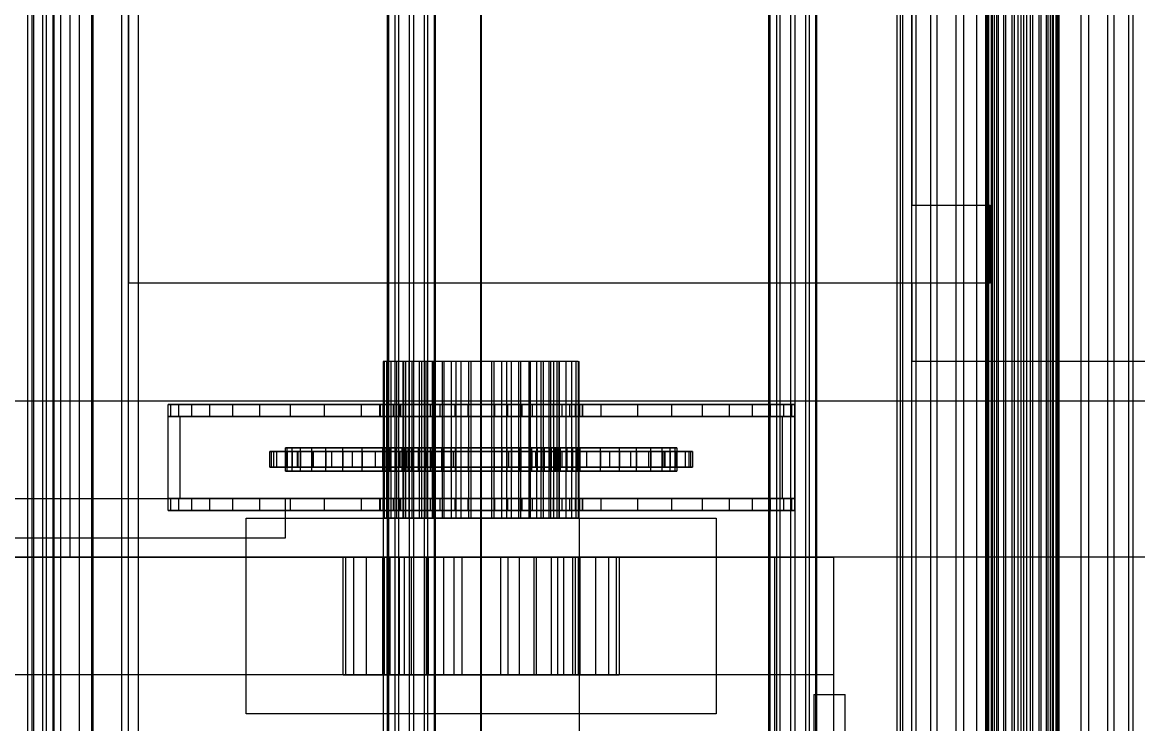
# Model space of a CAD drawing. Header units: millimetres. Extents: x -1970 to 59977, y -50268 to 6837.
# Drawn here: x 27511 to 27795.9, y -17742.5 to -17563.3 of the extents above; entities that cross this region are included whole.
import ezdxf

# ---------------------------------------------------------------- set-up
doc = ezdxf.new("R2010")
doc.units = ezdxf.units.MM
for name, color, linetype, lineweight in [('COTAS_P', 1, 'Continuous', 0), ('superior_C03', 7, 'Continuous', 0), ('superior_C05', 7, 'Continuous', 0), ('superior_C05-C03', 7, 'Continuous', 0)]:
    doc.layers.add(name, color=color, linetype=linetype, lineweight=lineweight)
doc.dimstyles.new('R19_100', dxfattribs={"dimtxt": 250, "dimasz": 150, "dimexe": 150, "dimexo": 80, "dimgap": 100, "dimtad": 1, "dimtih": 1, "dimtoh": 1, "dimdsep": 46, "dimcen": 0.09, "dimadec": 0, "dimazin": 0, "dimtfac": 1, "dimtdec": 4, "dimtofl": 0, "dimtmove": 0, "dimatfit": 3, "dimfxl": 1, "dimtolj": 1, "dimtzin": 0, "dimarcsym": 0})

# ---------------------------------------------------------------- blocks, each defined once
blk = doc.blocks.new('*D25')
at = {"layer": 'COTAS_P', "color": 0, "lineweight": -2, "transparency": 16777216}
for p, q in [((25128.19, -17920), (25128.19, -16950)), ((27628.19, -17920), (27628.19, -16950)), ((25278.19, -17100), (27478.19, -17100))]:
    blk.add_line(p, q, dxfattribs=at)
at = {"layer": 'COTAS_P', "color": 0, "transparency": 16777216}
for points in [[(25278.19, -17075), (25278.19, -17125), (25128.19, -17100)], [(27478.19, -17075), (27478.19, -17125), (27628.19, -17100)]]:
    blk.add_solid(points, dxfattribs=at)
at = {"layer": 'Defpoints', "color": 0, "transparency": 16777216}
for p in [(27628.19, -17100), (25128.19, -18000), (27628.19, -18000)]:
    blk.add_point(p, dxfattribs=at)

msp = doc.modelspace()

# ---------------------------------------------------------------- linework, layer by layer
at = {"layer": 'superior_C03'}
for p, q in [((27520.791, -19500), (27520.791, -16500)), ((27528.651, -16500), (27528.651, -19500)), ((27754.729, -16500), (27754.729, -19500)), ((27757.424, -19500), (27757.424, -16500)), ((27757.46, -19268), (27757.46, -16732)), ((27757.685, -19268), (27757.685, -16732)), ((27757.849, -19268), (27757.849, -16732)), ((27758.507, -19268), (27758.507, -16732)), ((27758.824, -19268), (27758.824, -16732)), ((27759.87, -19268), (27759.87, -16732)), ((27760.319, -19268), (27760.319, -16732)), ((27761.682, -19268), (27761.682, -16732)), ((27762.232, -19268), (27762.232, -16732)), ((27763.82, -19268), (27763.82, -16732)), ((27764.433, -19268), (27764.433, -16732)), ((27766.137, -19268), (27766.137, -16732)), ((27766.772, -19268), (27766.772, -16732)), ((27768.476, -19268), (27768.476, -16732)), ((27769.089, -19268), (27769.089, -16732)), ((27770.677, -19268), (27770.677, -16732)), ((27771.227, -19268), (27771.227, -16732)), ((27772.59, -19268), (27772.59, -16732)), ((27773.039, -19268), (27773.039, -16732)), ((27774.085, -19268), (27774.085, -16732)), ((27774.403, -19268), (27774.403, -16732)), ((27775.06, -19268), (27775.06, -16732)), ((27775.225, -16732), (27775.225, -19268)), ((27775.449, -19268), (27775.449, -16732)), ((27512.325, -16750), (27512.325, -19250)), ((27513.436, -16750), (27513.436, -19250)), ((27513.828, -16750), (27513.828, -19250)), ((27516.149, -16750), (27516.149, -19250)), ((27517.048, -16750), (27517.048, -19250)), ((27518.725, -16750), (27518.725, -19250)), ((27519.068, -19250), (27519.068, -16750)), ((27525.451, -16750), (27525.451, -19250)), ((27528.979, -16750), (27528.979, -19250)), ((27536.285, -16750), (27536.285, -19250)), ((27538.112, -19250), (27538.112, -16750)), ((27540.604, -16750), (27540.604, -19250)), ((27604.138, -16750), (27604.138, -19250)), ((27604.482, -16750), (27604.482, -19250)), ((27606.158, -16750), (27606.158, -19250)), ((27607.058, -16750), (27607.058, -19250)), ((27609.77, -16750), (27609.77, -19250)), ((27610.882, -16750), (27610.882, -19250)), ((27613.595, -16750), (27613.595, -19250)), ((27614.494, -16750), (27614.494, -19250)), ((27616.171, -16750), (27616.171, -19250)), ((27616.514, -19250), (27616.514, -16750)), ((27701.584, -16750), (27701.584, -19250)), ((27701.928, -16750), (27701.928, -19250)), ((27703.604, -16750), (27703.604, -19250)), ((27704.504, -16750), (27704.504, -19250)), ((27707.216, -16750), (27707.216, -19250)), ((27708.328, -16750), (27708.328, -19250)), ((27711.04, -16750), (27711.04, -19250)), ((27711.94, -16750), (27711.94, -19250)), ((27713.616, -16750), (27713.616, -19250)), ((27713.96, -19250), (27713.96, -16750)), ((27734.475, -19250), (27734.475, -16750)), ((27735.272, -19250), (27735.272, -16750)), ((27735.857, -19250), (27735.857, -16750)), ((27738.195, -19250), (27738.195, -16750)), ((27739.324, -19250), (27739.324, -16750)), ((27743.043, -19250), (27743.043, -16750)), ((27744.64, -19250), (27744.64, -16750)), ((27749.487, -19250), (27749.487, -16750)), ((27751.442, -19250), (27751.442, -16750)), ((27757.087, -19250), (27757.087, -16750)), ((27759.268, -19250), (27759.268, -16750)), ((27765.326, -19250), (27765.326, -16750)), ((27767.584, -19250), (27767.584, -16750)), ((27773.641, -19250), (27773.641, -16750)), ((27775.822, -19250), (27775.822, -16750)), ((27781.467, -19250), (27781.467, -16750)), ((27783.423, -19250), (27783.423, -16750)), ((27788.27, -19250), (27788.27, -16750)), ((27789.866, -19250), (27789.866, -16750)), ((27793.586, -19250), (27793.586, -16750)), ((27794.715, -19250), (27794.715, -16750))]:
    msp.add_line(p, q, dxfattribs=at)
at = {"layer": 'superior_C05'}
for p, q in [((27523.187, -17700), (27523.187, -17430)), ((27538.187, -17630), (27538.187, -17470)), ((27738.187, -17610), (27738.187, -17490)), ((27738.187, -17559.18), (27738.187, -17577.23)), ((27738.187, -17577.23), (27738.187, -17594.363)), ((27738.187, -17594.363), (27738.187, -17610)), ((27738.187, -17610), (27758.187, -17610)), ((27758.187, -17610), (27758.187, -17613.193)), ((27758.187, -17630), (27758.187, -17610)), ((27758.187, -17613.193), (27758.187, -17616.282)), ((27758.187, -17616.282), (27758.187, -17619.263)), ((27758.187, -17619.263), (27758.187, -17622.129)), ((27758.187, -17622.129), (27758.187, -17624.877)), ((27758.187, -17624.877), (27758.187, -17627.502)), ((27758.187, -17627.502), (27758.187, -17630)), ((27758.187, -17630), (27538.187, -17630)), ((27758.187, -17630), (27738.187, -17630)), ((27738.187, -17630), (27738.187, -17635.17)), ((27738.187, -17635.17), (27738.187, -17639.621)), ((27738.187, -17639.621), (27738.187, -17643.315)), ((27738.187, -17643.315), (27738.187, -17646.221)), ((27738.187, -17646.221), (27738.187, -17648.315)), ((27603.4, -17650), (27603.187, -17650)), ((27603.187, -17650), (27603.187, -17690)), ((27604.038, -17650), (27603.4, -17650)), ((27603.4, -17650), (27603.4, -17690)), ((27605.09, -17650), (27604.038, -17650)), ((27604.038, -17650), (27604.038, -17690)), ((27606.536, -17650), (27605.09, -17650)), ((27605.09, -17650), (27605.09, -17690)), ((27608.353, -17650), (27606.536, -17650)), ((27606.536, -17650), (27606.536, -17690)), ((27608.358, -17650), (27608.187, -17650)), ((27608.187, -17650), (27608.187, -17690)), ((27610.509, -17650), (27608.353, -17650)), ((27608.353, -17650), (27608.353, -17690)), ((27608.868, -17650), (27608.358, -17650)), ((27608.358, -17650), (27608.358, -17690)), ((27609.709, -17650), (27608.868, -17650)), ((27608.868, -17650), (27608.868, -17690)), ((27610.866, -17650), (27609.709, -17650)), ((27609.709, -17650), (27609.709, -17690)), ((27612.968, -17650), (27610.509, -17650)), ((27610.509, -17650), (27610.509, -17690)), ((27612.32, -17650), (27610.866, -17650)), ((27610.866, -17650), (27610.866, -17690)), ((27614.044, -17650), (27612.32, -17650)), ((27612.32, -17650), (27612.32, -17690)), ((27615.687, -17650), (27612.968, -17650)), ((27612.968, -17650), (27612.968, -17690)), ((27616.011, -17650), (27614.044, -17650)), ((27614.044, -17650), (27614.044, -17690)), ((27618.619, -17650), (27615.687, -17650)), ((27615.687, -17650), (27615.687, -17690)), ((27618.187, -17650), (27616.011, -17650)), ((27616.011, -17650), (27616.011, -17690)), ((27620.533, -17650), (27618.187, -17650)), ((27618.187, -17650), (27618.187, -17690)), ((27621.716, -17650), (27618.619, -17650)), ((27618.619, -17650), (27618.619, -17690)), ((27623.01, -17650), (27620.533, -17650)), ((27620.533, -17650), (27620.533, -17690)), ((27624.923, -17650), (27621.716, -17650)), ((27621.716, -17650), (27621.716, -17690)), ((27625.576, -17650), (27623.01, -17650)), ((27623.01, -17650), (27623.01, -17690)), ((27628.187, -17650), (27624.923, -17650)), ((27624.923, -17650), (27624.923, -17690)), ((27628.187, -17650), (27625.576, -17650)), ((27625.576, -17650), (27625.576, -17690)), ((27631.45, -17650), (27628.187, -17650)), ((27628.187, -17650), (27628.187, -17690)), ((27630.797, -17650), (27628.187, -17650)), ((27633.363, -17650), (27630.797, -17650)), ((27630.797, -17650), (27630.797, -17690)), ((27634.657, -17650), (27631.45, -17650)), ((27631.45, -17650), (27631.45, -17690)), ((27635.84, -17650), (27633.363, -17650)), ((27633.363, -17650), (27633.363, -17690)), ((27637.754, -17650), (27634.657, -17650)), ((27634.657, -17650), (27634.657, -17690)), ((27638.187, -17650), (27635.84, -17650)), ((27635.84, -17650), (27635.84, -17690)), ((27640.687, -17650), (27637.754, -17650)), ((27637.754, -17650), (27637.754, -17690)), ((27640.362, -17650), (27638.187, -17650)), ((27638.187, -17650), (27638.187, -17690)), ((27642.329, -17650), (27640.362, -17650)), ((27640.362, -17650), (27640.362, -17690)), ((27643.406, -17650), (27640.687, -17650)), ((27640.687, -17650), (27640.687, -17690)), ((27644.054, -17650), (27642.329, -17650)), ((27642.329, -17650), (27642.329, -17690)), ((27645.864, -17650), (27643.406, -17650)), ((27643.406, -17650), (27643.406, -17690)), ((27645.507, -17650), (27644.054, -17650)), ((27644.054, -17650), (27644.054, -17690)), ((27646.664, -17650), (27645.507, -17650)), ((27645.507, -17650), (27645.507, -17690)), ((27648.02, -17650), (27645.864, -17650)), ((27645.864, -17650), (27645.864, -17690)), ((27647.505, -17650), (27646.664, -17650)), ((27646.664, -17650), (27646.664, -17690)), ((27648.015, -17650), (27647.505, -17650)), ((27647.505, -17650), (27647.505, -17690)), ((27648.015, -17650), (27648.187, -17650)), ((27649.837, -17650), (27648.02, -17650)), ((27648.02, -17650), (27648.02, -17690)), ((27648.187, -17690), (27648.187, -17650)), ((27651.284, -17650), (27649.837, -17650)), ((27649.837, -17650), (27649.837, -17690)), ((27652.335, -17650), (27651.284, -17650)), ((27651.284, -17650), (27651.284, -17690)), ((27652.973, -17650), (27652.335, -17650)), ((27652.335, -17650), (27652.335, -17690)), ((27652.973, -17650), (27653.187, -17650)), ((27652.973, -17650), (27652.973, -17690)), ((27653.187, -17690), (27653.187, -17650)), ((27738.187, -17648.315), (27738.187, -17649.578)), ((27738.187, -17649.578), (27738.187, -17650)), ((28018.187, -17650), (27738.187, -17650)), ((27108.187, -17660), (28033.187, -17660)), ((27548.871, -17661), (27548.187, -17661)), ((27548.187, -17661), (27602.187, -17661)), ((27548.187, -17664), (27548.187, -17661)), ((27548.187, -17661), (27708.187, -17661)), ((27550.913, -17661), (27548.871, -17661)), ((27548.871, -17661), (27602.409, -17661)), ((27548.871, -17664), (27548.871, -17661)), ((27554.276, -17661), (27550.913, -17661)), ((27550.913, -17661), (27603.073, -17661)), ((27550.913, -17664), (27550.913, -17661)), ((27558.905, -17661), (27554.276, -17661)), ((27554.276, -17661), (27604.166, -17661)), ((27554.276, -17664), (27554.276, -17661)), ((27564.718, -17661), (27558.905, -17661)), ((27558.905, -17661), (27605.67, -17661)), ((27558.905, -17664), (27558.905, -17661)), ((27571.618, -17661), (27564.718, -17661)), ((27564.718, -17661), (27607.559, -17661)), ((27564.718, -17664), (27564.718, -17661)), ((27579.486, -17661), (27571.618, -17661)), ((27571.618, -17661), (27609.802, -17661)), ((27571.618, -17664), (27571.618, -17661)), ((27588.187, -17661), (27579.486, -17661)), ((27579.486, -17661), (27612.359, -17661)), ((27579.486, -17664), (27579.486, -17661)), ((27597.572, -17661), (27588.187, -17661)), ((27588.187, -17661), (27615.187, -17661)), ((27588.187, -17664), (27588.187, -17661)), ((27607.481, -17661), (27597.572, -17661)), ((27597.572, -17661), (27618.237, -17661)), ((27597.572, -17664), (27597.572, -17661)), ((27602.187, -17661), (27602.409, -17661)), ((27602.187, -17661), (27602.187, -17664)), ((27602.409, -17661), (27603.073, -17661)), ((27602.409, -17661), (27602.409, -17664)), ((27603.073, -17661), (27604.166, -17661)), ((27603.073, -17661), (27603.073, -17664)), ((27604.166, -17661), (27605.67, -17661)), ((27604.166, -17661), (27604.166, -17664)), ((27605.67, -17661), (27607.559, -17661)), ((27605.67, -17661), (27605.67, -17664)), ((27617.744, -17661), (27607.481, -17661)), ((27607.481, -17661), (27621.457, -17661)), ((27607.481, -17664), (27607.481, -17661)), ((27607.559, -17661), (27609.802, -17661)), ((27607.559, -17661), (27607.559, -17664)), ((27609.802, -17661), (27612.359, -17661)), ((27609.802, -17661), (27609.802, -17664)), ((27612.359, -17661), (27615.187, -17661)), ((27612.359, -17661), (27612.359, -17664)), ((27615.187, -17661), (27618.237, -17661)), ((27615.187, -17661), (27615.187, -17664)), ((27628.187, -17661), (27617.744, -17661)), ((27617.744, -17661), (27624.793, -17661)), ((27617.744, -17664), (27617.744, -17661)), ((27618.237, -17661), (27621.457, -17661)), ((27618.237, -17661), (27618.237, -17664)), ((27621.457, -17661), (27624.793, -17661)), ((27621.457, -17661), (27621.457, -17664)), ((27624.793, -17661), (27628.187, -17661)), ((27624.793, -17661), (27624.793, -17664)), ((27638.629, -17661), (27628.187, -17661)), ((27628.187, -17661), (27631.58, -17661)), ((27628.187, -17661), (27628.187, -17664)), ((27638.629, -17661), (27631.58, -17661)), ((27631.58, -17661), (27634.916, -17661)), ((27631.58, -17661), (27631.58, -17664)), ((27648.892, -17661), (27634.916, -17661)), ((27634.916, -17661), (27638.136, -17661)), ((27634.916, -17661), (27634.916, -17664)), ((27658.801, -17661), (27638.136, -17661)), ((27638.136, -17661), (27641.187, -17661)), ((27638.136, -17661), (27638.136, -17664)), ((27648.892, -17661), (27638.629, -17661)), ((27638.629, -17664), (27638.629, -17661)), ((27668.187, -17661), (27641.187, -17661)), ((27641.187, -17661), (27644.014, -17661)), ((27641.187, -17661), (27641.187, -17664)), ((27676.887, -17661), (27644.014, -17661)), ((27644.014, -17661), (27646.571, -17661)), ((27644.014, -17661), (27644.014, -17664)), ((27684.755, -17661), (27646.571, -17661)), ((27646.571, -17661), (27648.814, -17661)), ((27646.571, -17661), (27646.571, -17664)), ((27691.655, -17661), (27648.814, -17661)), ((27648.814, -17661), (27650.703, -17661)), ((27648.814, -17661), (27648.814, -17664)), ((27658.801, -17661), (27648.892, -17661)), ((27648.892, -17664), (27648.892, -17661)), ((27697.469, -17661), (27650.703, -17661)), ((27650.703, -17661), (27652.207, -17661)), ((27650.703, -17661), (27650.703, -17664)), ((27702.097, -17661), (27652.207, -17661)), ((27652.207, -17661), (27653.301, -17661)), ((27652.207, -17661), (27652.207, -17664)), ((27705.461, -17661), (27653.301, -17661)), ((27653.301, -17661), (27653.964, -17661)), ((27653.301, -17661), (27653.301, -17664)), ((27707.502, -17661), (27653.964, -17661)), ((27653.964, -17661), (27654.187, -17661)), ((27653.964, -17661), (27653.964, -17664)), ((27654.187, -17661), (27708.187, -17661)), ((27654.187, -17664), (27654.187, -17661)), ((27668.187, -17661), (27658.801, -17661)), ((27658.801, -17664), (27658.801, -17661)), ((27676.887, -17661), (27668.187, -17661)), ((27668.187, -17664), (27668.187, -17661)), ((27684.755, -17661), (27676.887, -17661)), ((27676.887, -17664), (27676.887, -17661)), ((27691.655, -17661), (27684.755, -17661)), ((27684.755, -17664), (27684.755, -17661)), ((27697.469, -17661), (27691.655, -17661)), ((27691.655, -17664), (27691.655, -17661)), ((27702.097, -17661), (27697.469, -17661)), ((27697.469, -17664), (27697.469, -17661)), ((27705.461, -17661), (27702.097, -17661)), ((27702.097, -17664), (27702.097, -17661)), ((27707.502, -17661), (27705.461, -17661)), ((27705.461, -17664), (27705.461, -17661)), ((27708.187, -17661), (27707.502, -17661)), ((27707.502, -17664), (27707.502, -17661)), ((27708.187, -17661), (27708.187, -17664)), ((27602.187, -17664), (27548.187, -17664)), ((27548.187, -17664), (27548.871, -17664)), ((27708.187, -17664), (27548.187, -17664)), ((27548.187, -17685), (27548.187, -17664)), ((27548.187, -17664), (27551.187, -17664)), ((27602.409, -17664), (27548.871, -17664)), ((27548.871, -17664), (27550.913, -17664)), ((27603.073, -17664), (27550.913, -17664)), ((27550.913, -17664), (27554.276, -17664)), ((27551.187, -17664), (27551.187, -17685)), ((27604.166, -17664), (27554.276, -17664)), ((27554.276, -17664), (27558.905, -17664)), ((27605.67, -17664), (27558.905, -17664)), ((27558.905, -17664), (27564.718, -17664)), ((27607.559, -17664), (27564.718, -17664)), ((27564.718, -17664), (27571.618, -17664)), ((27609.802, -17664), (27571.618, -17664)), ((27571.618, -17664), (27579.486, -17664)), ((27612.359, -17664), (27579.486, -17664)), ((27579.486, -17664), (27588.187, -17664)), ((27615.187, -17664), (27588.187, -17664)), ((27588.187, -17664), (27597.572, -17664)), ((27618.237, -17664), (27597.572, -17664)), ((27597.572, -17664), (27607.481, -17664)), ((27602.409, -17664), (27602.187, -17664)), ((27603.073, -17664), (27602.409, -17664)), ((27604.166, -17664), (27603.073, -17664)), ((27605.67, -17664), (27604.166, -17664)), ((27607.559, -17664), (27605.67, -17664)), ((27621.457, -17664), (27607.481, -17664)), ((27607.481, -17664), (27617.744, -17664)), ((27609.802, -17664), (27607.559, -17664)), ((27612.359, -17664), (27609.802, -17664)), ((27615.187, -17664), (27612.359, -17664)), ((27618.237, -17664), (27615.187, -17664)), ((27624.793, -17664), (27617.744, -17664)), ((27617.744, -17664), (27628.187, -17664)), ((27621.457, -17664), (27618.237, -17664)), ((27624.793, -17664), (27621.457, -17664)), ((27628.187, -17664), (27624.793, -17664)), ((27631.58, -17664), (27628.187, -17664)), ((27628.187, -17664), (27638.629, -17664)), ((27634.916, -17664), (27631.58, -17664)), ((27631.58, -17664), (27638.629, -17664)), ((27638.136, -17664), (27634.916, -17664)), ((27634.916, -17664), (27648.892, -17664)), ((27641.187, -17664), (27638.136, -17664)), ((27638.136, -17664), (27658.801, -17664)), ((27638.629, -17664), (27648.892, -17664)), ((27644.014, -17664), (27641.187, -17664)), ((27641.187, -17664), (27668.187, -17664)), ((27646.571, -17664), (27644.014, -17664)), ((27644.014, -17664), (27676.887, -17664)), ((27648.814, -17664), (27646.571, -17664)), ((27646.571, -17664), (27684.755, -17664)), ((27650.703, -17664), (27648.814, -17664)), ((27648.814, -17664), (27691.655, -17664)), ((27648.892, -17664), (27658.801, -17664)), ((27652.207, -17664), (27650.703, -17664)), ((27650.703, -17664), (27697.469, -17664)), ((27653.301, -17664), (27652.207, -17664)), ((27652.207, -17664), (27702.097, -17664)), ((27653.964, -17664), (27653.301, -17664)), ((27653.301, -17664), (27705.461, -17664)), ((27654.187, -17664), (27653.964, -17664)), ((27653.964, -17664), (27707.502, -17664)), ((27708.187, -17664), (27654.187, -17664)), ((27658.801, -17664), (27668.187, -17664)), ((27668.187, -17664), (27676.887, -17664)), ((27676.887, -17664), (27684.755, -17664)), ((27684.755, -17664), (27691.655, -17664)), ((27691.655, -17664), (27697.469, -17664)), ((27697.469, -17664), (27702.097, -17664)), ((27702.097, -17664), (27705.461, -17664)), ((27705.187, -17685), (27705.187, -17664)), ((27705.187, -17664), (27708.187, -17664)), ((27705.461, -17664), (27707.502, -17664)), ((27707.502, -17664), (27708.187, -17664)), ((27708.187, -17664), (27708.187, -17685)), ((27574.649, -17673), (27574.187, -17673)), ((27574.187, -17673), (27578.187, -17673)), ((27574.187, -17677), (27574.187, -17673)), ((27576.027, -17673), (27574.649, -17673)), ((27574.649, -17673), (27578.614, -17673)), ((27574.649, -17677), (27574.649, -17673)), ((27575.187, -17677), (27575.187, -17673)), ((27575.187, -17673), (27581.187, -17673)), ((27578.297, -17673), (27576.027, -17673)), ((27576.027, -17673), (27579.89, -17673)), ((27576.027, -17677), (27576.027, -17673)), ((27578.614, -17672), (27578.187, -17672)), ((27578.187, -17672), (27602.937, -17672)), ((27578.187, -17678), (27578.187, -17672)), ((27578.187, -17672), (27607.937, -17672)), ((27578.187, -17673), (27578.614, -17673)), ((27578.187, -17673), (27578.187, -17677)), ((27581.421, -17673), (27578.297, -17673)), ((27578.297, -17673), (27581.993, -17673)), ((27578.297, -17677), (27578.297, -17673)), ((27579.89, -17672), (27578.614, -17672)), ((27578.614, -17672), (27603.153, -17672)), ((27578.614, -17678), (27578.614, -17672)), ((27578.614, -17672), (27608.11, -17672)), ((27578.614, -17673), (27579.89, -17673)), ((27578.614, -17673), (27578.614, -17677)), ((27581.993, -17672), (27579.89, -17672)), ((27579.89, -17672), (27603.797, -17672)), ((27579.89, -17678), (27579.89, -17672)), ((27579.89, -17672), (27608.627, -17672)), ((27579.89, -17673), (27581.993, -17673)), ((27579.89, -17673), (27579.89, -17677)), ((27581.187, -17673), (27581.187, -17677)), ((27585.345, -17673), (27581.421, -17673)), ((27581.421, -17673), (27584.885, -17673)), ((27581.421, -17677), (27581.421, -17673)), ((27584.885, -17672), (27581.993, -17672)), ((27581.993, -17672), (27604.859, -17672)), ((27581.993, -17678), (27581.993, -17672)), ((27581.993, -17672), (27609.478, -17672)), ((27581.993, -17673), (27584.885, -17673)), ((27581.993, -17673), (27581.993, -17677)), ((27588.519, -17672), (27584.885, -17672)), ((27584.885, -17672), (27606.319, -17672)), ((27584.885, -17678), (27584.885, -17672)), ((27584.885, -17672), (27610.65, -17672)), ((27584.885, -17673), (27588.519, -17673)), ((27584.885, -17673), (27584.885, -17677)), ((27590.003, -17673), (27585.345, -17673)), ((27585.345, -17673), (27588.519, -17673)), ((27585.345, -17677), (27585.345, -17673)), ((27592.831, -17672), (27588.519, -17672)), ((27588.519, -17672), (27608.154, -17672)), ((27588.519, -17678), (27588.519, -17672)), ((27588.519, -17672), (27612.121, -17672)), ((27588.519, -17673), (27592.831, -17673)), ((27588.519, -17673), (27588.519, -17677)), ((27595.313, -17673), (27590.003, -17673)), ((27590.003, -17673), (27592.831, -17673)), ((27590.003, -17677), (27590.003, -17673)), ((27597.749, -17672), (27592.831, -17672)), ((27592.831, -17672), (27610.332, -17672)), ((27592.831, -17678), (27592.831, -17672)), ((27592.831, -17672), (27613.868, -17672)), ((27592.831, -17673), (27597.749, -17673)), ((27592.831, -17673), (27592.831, -17677)), ((27601.187, -17673), (27595.313, -17673)), ((27595.313, -17673), (27597.749, -17673)), ((27595.313, -17677), (27595.313, -17673)), ((27603.187, -17672), (27597.749, -17672)), ((27597.749, -17672), (27612.815, -17672)), ((27597.749, -17678), (27597.749, -17672)), ((27597.749, -17672), (27615.859, -17672)), ((27597.749, -17673), (27603.187, -17673)), ((27597.749, -17673), (27597.749, -17677)), ((27607.522, -17673), (27601.187, -17673)), ((27601.187, -17673), (27603.187, -17673)), ((27601.187, -17677), (27601.187, -17673)), ((27602.937, -17672), (27603.153, -17672)), ((27602.937, -17672), (27602.937, -17678)), ((27603.153, -17672), (27603.797, -17672)), ((27603.153, -17672), (27603.153, -17678)), ((27609.052, -17672), (27603.187, -17672)), ((27603.187, -17672), (27615.562, -17672)), ((27603.187, -17678), (27603.187, -17672)), ((27603.187, -17672), (27618.062, -17672)), ((27603.187, -17673), (27609.052, -17673)), ((27603.187, -17673), (27603.187, -17677)), ((27603.797, -17672), (27604.859, -17672)), ((27603.797, -17672), (27603.797, -17678)), ((27604.859, -17672), (27606.319, -17672)), ((27604.859, -17672), (27604.859, -17678)), ((27606.319, -17672), (27608.154, -17672)), ((27606.319, -17672), (27606.319, -17678)), ((27614.21, -17673), (27607.522, -17673)), ((27607.522, -17673), (27609.052, -17673)), ((27607.522, -17677), (27607.522, -17673)), ((27607.937, -17672), (27608.11, -17672)), ((27607.937, -17672), (27607.937, -17678)), ((27608.11, -17672), (27608.627, -17672)), ((27608.11, -17672), (27608.11, -17678)), ((27608.154, -17672), (27610.332, -17672)), ((27608.154, -17672), (27608.154, -17678)), ((27608.627, -17672), (27609.478, -17672)), ((27608.627, -17672), (27608.627, -17678)), ((27615.246, -17672), (27609.052, -17672)), ((27609.052, -17672), (27618.524, -17672)), ((27609.052, -17678), (27609.052, -17672)), ((27609.052, -17672), (27620.437, -17672)), ((27609.052, -17673), (27615.246, -17673)), ((27609.052, -17673), (27609.052, -17677)), ((27609.478, -17672), (27610.65, -17672)), ((27609.478, -17672), (27609.478, -17678)), ((27610.332, -17672), (27612.815, -17672)), ((27610.332, -17672), (27610.332, -17678)), ((27610.65, -17672), (27612.121, -17672)), ((27610.65, -17672), (27610.65, -17678)), ((27612.121, -17672), (27613.868, -17672)), ((27612.121, -17672), (27612.121, -17678)), ((27612.815, -17672), (27615.562, -17672)), ((27612.815, -17672), (27612.815, -17678)), ((27613.868, -17672), (27615.859, -17672)), ((27613.868, -17672), (27613.868, -17678)), ((27621.138, -17673), (27614.21, -17673)), ((27614.21, -17673), (27615.246, -17673)), ((27614.21, -17677), (27614.21, -17673)), ((27621.66, -17672), (27615.246, -17672)), ((27615.246, -17672), (27621.651, -17672)), ((27615.246, -17678), (27615.246, -17672)), ((27615.246, -17672), (27622.945, -17672)), ((27615.246, -17673), (27621.66, -17673)), ((27615.246, -17673), (27615.246, -17677)), ((27615.562, -17672), (27618.524, -17672)), ((27615.562, -17672), (27615.562, -17678)), ((27615.859, -17672), (27618.062, -17672)), ((27615.859, -17672), (27615.859, -17678)), ((27618.062, -17672), (27620.437, -17672)), ((27618.062, -17672), (27618.062, -17678)), ((27618.524, -17672), (27621.651, -17672)), ((27618.524, -17672), (27618.524, -17678)), ((27620.437, -17672), (27622.945, -17672)), ((27620.437, -17672), (27620.437, -17678)), ((27628.187, -17673), (27621.138, -17673)), ((27621.138, -17673), (27621.66, -17673)), ((27621.138, -17677), (27621.138, -17673)), ((27621.651, -17672), (27624.891, -17672)), ((27621.651, -17672), (27621.651, -17678)), ((27628.187, -17672), (27621.66, -17672)), ((27621.66, -17672), (27624.891, -17672)), ((27621.66, -17678), (27621.66, -17672)), ((27621.66, -17672), (27625.543, -17672)), ((27621.66, -17673), (27628.187, -17673)), ((27621.66, -17673), (27621.66, -17677)), ((27622.945, -17672), (27625.543, -17672)), ((27622.945, -17672), (27622.945, -17678)), ((27624.891, -17672), (27628.187, -17672)), ((27624.891, -17672), (27624.891, -17678)), ((27625.543, -17672), (27628.187, -17672)), ((27625.543, -17672), (27625.543, -17678)), ((27634.713, -17672), (27628.187, -17672)), ((27628.187, -17672), (27631.482, -17672)), ((27628.187, -17672), (27628.187, -17678)), ((27628.187, -17672), (27630.83, -17672)), ((27635.235, -17673), (27628.187, -17673)), ((27628.187, -17673), (27634.713, -17673)), ((27628.187, -17673), (27628.187, -17677)), ((27634.713, -17672), (27630.83, -17672)), ((27630.83, -17672), (27633.428, -17672)), ((27630.83, -17672), (27630.83, -17678)), ((27634.713, -17672), (27631.482, -17672)), ((27631.482, -17672), (27634.722, -17672)), ((27631.482, -17672), (27631.482, -17678)), ((27641.128, -17672), (27633.428, -17672)), ((27633.428, -17672), (27635.936, -17672)), ((27633.428, -17672), (27633.428, -17678)), ((27641.128, -17672), (27634.713, -17672)), ((27634.713, -17678), (27634.713, -17672)), ((27635.235, -17673), (27634.713, -17673)), ((27634.713, -17673), (27641.128, -17673)), ((27634.713, -17673), (27634.713, -17677)), ((27641.128, -17672), (27634.722, -17672)), ((27634.722, -17672), (27637.849, -17672)), ((27634.722, -17672), (27634.722, -17678)), ((27642.163, -17673), (27635.235, -17673)), ((27635.235, -17677), (27635.235, -17673)), ((27647.321, -17672), (27635.936, -17672)), ((27635.936, -17672), (27638.312, -17672)), ((27635.936, -17672), (27635.936, -17678)), ((27647.321, -17672), (27637.849, -17672)), ((27637.849, -17672), (27640.812, -17672)), ((27637.849, -17672), (27637.849, -17678)), ((27653.187, -17672), (27638.312, -17672)), ((27638.312, -17672), (27640.514, -17672)), ((27638.312, -17672), (27638.312, -17678)), ((27658.625, -17672), (27640.514, -17672)), ((27640.514, -17672), (27642.505, -17672)), ((27640.514, -17672), (27640.514, -17678)), ((27653.187, -17672), (27640.812, -17672)), ((27640.812, -17672), (27643.558, -17672)), ((27640.812, -17672), (27640.812, -17678)), ((27647.321, -17672), (27641.128, -17672)), ((27641.128, -17678), (27641.128, -17672)), ((27642.163, -17673), (27641.128, -17673)), ((27641.128, -17673), (27647.321, -17673)), ((27641.128, -17673), (27641.128, -17677)), ((27648.851, -17673), (27642.163, -17673)), ((27642.163, -17677), (27642.163, -17673)), ((27663.542, -17672), (27642.505, -17672)), ((27642.505, -17672), (27644.252, -17672)), ((27642.505, -17672), (27642.505, -17678)), ((27658.625, -17672), (27643.558, -17672)), ((27643.558, -17672), (27646.041, -17672)), ((27643.558, -17672), (27643.558, -17678)), ((27667.854, -17672), (27644.252, -17672)), ((27644.252, -17672), (27645.724, -17672)), ((27644.252, -17672), (27644.252, -17678)), ((27671.488, -17672), (27645.724, -17672)), ((27645.724, -17672), (27646.895, -17672)), ((27645.724, -17672), (27645.724, -17678)), ((27663.542, -17672), (27646.041, -17672)), ((27646.041, -17672), (27648.219, -17672)), ((27646.041, -17672), (27646.041, -17678)), ((27674.381, -17672), (27646.895, -17672)), ((27646.895, -17672), (27647.747, -17672)), ((27646.895, -17672), (27646.895, -17678)), ((27653.187, -17672), (27647.321, -17672)), ((27647.321, -17678), (27647.321, -17672)), ((27648.851, -17673), (27647.321, -17673)), ((27647.321, -17673), (27653.187, -17673)), ((27647.321, -17673), (27647.321, -17677)), ((27676.483, -17672), (27647.747, -17672)), ((27647.747, -17672), (27648.263, -17672)), ((27647.747, -17672), (27647.747, -17678)), ((27667.854, -17672), (27648.219, -17672)), ((27648.219, -17672), (27650.054, -17672)), ((27648.219, -17672), (27648.219, -17678)), ((27677.759, -17672), (27648.263, -17672)), ((27648.263, -17672), (27648.437, -17672)), ((27648.263, -17672), (27648.263, -17678)), ((27648.437, -17672), (27678.187, -17672)), ((27648.437, -17678), (27648.437, -17672)), ((27655.187, -17673), (27648.851, -17673)), ((27648.851, -17677), (27648.851, -17673)), ((27671.488, -17672), (27650.054, -17672)), ((27650.054, -17672), (27651.515, -17672)), ((27650.054, -17672), (27650.054, -17678)), ((27674.381, -17672), (27651.515, -17672)), ((27651.515, -17672), (27652.576, -17672)), ((27651.515, -17672), (27651.515, -17678)), ((27676.483, -17672), (27652.576, -17672)), ((27652.576, -17672), (27653.221, -17672)), ((27652.576, -17672), (27652.576, -17678)), ((27658.625, -17672), (27653.187, -17672)), ((27653.187, -17678), (27653.187, -17672)), ((27655.187, -17673), (27653.187, -17673)), ((27653.187, -17673), (27658.625, -17673)), ((27653.187, -17673), (27653.187, -17677)), ((27677.759, -17672), (27653.221, -17672)), ((27653.221, -17672), (27653.437, -17672)), ((27653.221, -17672), (27653.221, -17678)), ((27653.437, -17672), (27678.187, -17672)), ((27653.437, -17678), (27653.437, -17672)), ((27661.06, -17673), (27655.187, -17673)), ((27655.187, -17677), (27655.187, -17673)), ((27663.542, -17672), (27658.625, -17672)), ((27658.625, -17678), (27658.625, -17672)), ((27661.06, -17673), (27658.625, -17673)), ((27658.625, -17673), (27663.542, -17673)), ((27658.625, -17673), (27658.625, -17677)), ((27666.37, -17673), (27661.06, -17673)), ((27661.06, -17677), (27661.06, -17673)), ((27667.854, -17672), (27663.542, -17672)), ((27663.542, -17678), (27663.542, -17672)), ((27666.37, -17673), (27663.542, -17673)), ((27663.542, -17673), (27667.854, -17673)), ((27663.542, -17673), (27663.542, -17677)), ((27671.028, -17673), (27666.37, -17673)), ((27666.37, -17677), (27666.37, -17673)), ((27671.488, -17672), (27667.854, -17672)), ((27667.854, -17678), (27667.854, -17672)), ((27671.028, -17673), (27667.854, -17673)), ((27667.854, -17673), (27671.488, -17673)), ((27667.854, -17673), (27667.854, -17677)), ((27674.952, -17673), (27671.028, -17673)), ((27671.028, -17677), (27671.028, -17673)), ((27674.381, -17672), (27671.488, -17672)), ((27671.488, -17678), (27671.488, -17672)), ((27674.952, -17673), (27671.488, -17673)), ((27671.488, -17673), (27674.381, -17673)), ((27671.488, -17673), (27671.488, -17677)), ((27676.483, -17672), (27674.381, -17672)), ((27674.381, -17678), (27674.381, -17672)), ((27678.076, -17673), (27674.381, -17673)), ((27674.381, -17673), (27676.483, -17673)), ((27674.381, -17673), (27674.381, -17677)), ((27678.076, -17673), (27674.952, -17673)), ((27674.952, -17677), (27674.952, -17673)), ((27675.187, -17677), (27675.187, -17673)), ((27675.187, -17673), (27681.187, -17673)), ((27677.759, -17672), (27676.483, -17672)), ((27676.483, -17678), (27676.483, -17672)), ((27680.347, -17673), (27676.483, -17673)), ((27676.483, -17673), (27677.759, -17673)), ((27676.483, -17673), (27676.483, -17677)), ((27678.187, -17672), (27677.759, -17672)), ((27677.759, -17678), (27677.759, -17672)), ((27681.725, -17673), (27677.759, -17673)), ((27677.759, -17673), (27678.187, -17673)), ((27677.759, -17673), (27677.759, -17677)), ((27680.347, -17673), (27678.076, -17673)), ((27678.076, -17677), (27678.076, -17673)), ((27678.187, -17672), (27678.187, -17678)), ((27678.187, -17673), (27682.187, -17673)), ((27678.187, -17677), (27678.187, -17673)), ((27681.725, -17673), (27680.347, -17673)), ((27680.347, -17677), (27680.347, -17673)), ((27681.187, -17673), (27681.187, -17677)), ((27682.187, -17673), (27681.725, -17673)), ((27681.725, -17677), (27681.725, -17673)), ((27682.187, -17673), (27682.187, -17677)), ((27578.187, -17677), (27574.187, -17677)), ((27574.187, -17677), (27574.649, -17677)), ((27578.614, -17677), (27574.649, -17677)), ((27574.649, -17677), (27576.027, -17677)), ((27581.187, -17677), (27575.187, -17677)), ((27579.89, -17677), (27576.027, -17677)), ((27576.027, -17677), (27578.297, -17677)), ((27578.614, -17677), (27578.187, -17677)), ((27602.937, -17678), (27578.187, -17678)), ((27578.187, -17678), (27578.614, -17678)), ((27607.937, -17678), (27578.187, -17678)), ((27581.993, -17677), (27578.297, -17677)), ((27578.297, -17677), (27581.421, -17677)), ((27579.89, -17677), (27578.614, -17677)), ((27603.153, -17678), (27578.614, -17678)), ((27578.614, -17678), (27579.89, -17678)), ((27608.11, -17678), (27578.614, -17678)), ((27581.993, -17677), (27579.89, -17677)), ((27603.797, -17678), (27579.89, -17678)), ((27579.89, -17678), (27581.993, -17678)), ((27608.627, -17678), (27579.89, -17678)), ((27584.885, -17677), (27581.421, -17677)), ((27581.421, -17677), (27585.345, -17677)), ((27584.885, -17677), (27581.993, -17677)), ((27604.859, -17678), (27581.993, -17678)), ((27581.993, -17678), (27584.885, -17678)), ((27609.478, -17678), (27581.993, -17678)), ((27588.519, -17677), (27584.885, -17677)), ((27606.319, -17678), (27584.885, -17678)), ((27584.885, -17678), (27588.519, -17678)), ((27610.65, -17678), (27584.885, -17678)), ((27588.519, -17677), (27585.345, -17677)), ((27585.345, -17677), (27590.003, -17677)), ((27592.831, -17677), (27588.519, -17677)), ((27608.154, -17678), (27588.519, -17678)), ((27588.519, -17678), (27592.831, -17678)), ((27612.121, -17678), (27588.519, -17678)), ((27592.831, -17677), (27590.003, -17677)), ((27590.003, -17677), (27595.313, -17677)), ((27597.749, -17677), (27592.831, -17677)), ((27610.332, -17678), (27592.831, -17678)), ((27592.831, -17678), (27597.749, -17678)), ((27613.868, -17678), (27592.831, -17678)), ((27597.749, -17677), (27595.313, -17677)), ((27595.313, -17677), (27601.187, -17677)), ((27603.187, -17677), (27597.749, -17677)), ((27612.815, -17678), (27597.749, -17678)), ((27597.749, -17678), (27603.187, -17678)), ((27615.859, -17678), (27597.749, -17678)), ((27603.187, -17677), (27601.187, -17677)), ((27601.187, -17677), (27607.522, -17677)), ((27603.153, -17678), (27602.937, -17678)), ((27603.797, -17678), (27603.153, -17678)), ((27609.052, -17677), (27603.187, -17677)), ((27615.562, -17678), (27603.187, -17678)), ((27603.187, -17678), (27609.052, -17678)), ((27618.062, -17678), (27603.187, -17678)), ((27604.859, -17678), (27603.797, -17678)), ((27606.319, -17678), (27604.859, -17678)), ((27608.154, -17678), (27606.319, -17678)), ((27609.052, -17677), (27607.522, -17677)), ((27607.522, -17677), (27614.21, -17677)), ((27608.11, -17678), (27607.937, -17678)), ((27608.627, -17678), (27608.11, -17678)), ((27610.332, -17678), (27608.154, -17678)), ((27609.478, -17678), (27608.627, -17678)), ((27615.246, -17677), (27609.052, -17677)), ((27618.524, -17678), (27609.052, -17678)), ((27609.052, -17678), (27615.246, -17678)), ((27620.437, -17678), (27609.052, -17678)), ((27610.65, -17678), (27609.478, -17678)), ((27612.815, -17678), (27610.332, -17678)), ((27612.121, -17678), (27610.65, -17678)), ((27613.868, -17678), (27612.121, -17678)), ((27615.562, -17678), (27612.815, -17678)), ((27615.859, -17678), (27613.868, -17678)), ((27615.246, -17677), (27614.21, -17677)), ((27614.21, -17677), (27621.138, -17677)), ((27621.66, -17677), (27615.246, -17677)), ((27621.651, -17678), (27615.246, -17678)), ((27615.246, -17678), (27621.66, -17678)), ((27622.945, -17678), (27615.246, -17678)), ((27618.524, -17678), (27615.562, -17678)), ((27618.062, -17678), (27615.859, -17678)), ((27620.437, -17678), (27618.062, -17678)), ((27621.651, -17678), (27618.524, -17678)), ((27622.945, -17678), (27620.437, -17678)), ((27621.66, -17677), (27621.138, -17677)), ((27621.138, -17677), (27628.187, -17677)), ((27624.891, -17678), (27621.651, -17678)), ((27628.187, -17677), (27621.66, -17677)), ((27624.891, -17678), (27621.66, -17678)), ((27621.66, -17678), (27628.187, -17678)), ((27625.543, -17678), (27621.66, -17678)), ((27625.543, -17678), (27622.945, -17678)), ((27628.187, -17678), (27624.891, -17678)), ((27628.187, -17678), (27625.543, -17678)), ((27634.713, -17677), (27628.187, -17677)), ((27628.187, -17677), (27635.235, -17677)), ((27631.482, -17678), (27628.187, -17678)), ((27628.187, -17678), (27634.713, -17678)), ((27630.83, -17678), (27628.187, -17678)), ((27633.428, -17678), (27630.83, -17678)), ((27630.83, -17678), (27634.713, -17678)), ((27634.722, -17678), (27631.482, -17678)), ((27631.482, -17678), (27634.713, -17678)), ((27635.936, -17678), (27633.428, -17678)), ((27633.428, -17678), (27641.128, -17678)), ((27641.128, -17677), (27634.713, -17677)), ((27634.713, -17677), (27635.235, -17677)), ((27634.713, -17678), (27641.128, -17678)), ((27637.849, -17678), (27634.722, -17678)), ((27634.722, -17678), (27641.128, -17678)), ((27635.235, -17677), (27642.163, -17677)), ((27638.312, -17678), (27635.936, -17678)), ((27635.936, -17678), (27647.321, -17678)), ((27640.812, -17678), (27637.849, -17678)), ((27637.849, -17678), (27647.321, -17678)), ((27640.514, -17678), (27638.312, -17678)), ((27638.312, -17678), (27653.187, -17678)), ((27642.505, -17678), (27640.514, -17678)), ((27640.514, -17678), (27658.625, -17678)), ((27643.558, -17678), (27640.812, -17678)), ((27640.812, -17678), (27653.187, -17678)), ((27647.321, -17677), (27641.128, -17677)), ((27641.128, -17677), (27642.163, -17677)), ((27641.128, -17678), (27647.321, -17678)), ((27642.163, -17677), (27648.851, -17677)), ((27644.252, -17678), (27642.505, -17678)), ((27642.505, -17678), (27663.542, -17678)), ((27646.041, -17678), (27643.558, -17678)), ((27643.558, -17678), (27658.625, -17678)), ((27645.724, -17678), (27644.252, -17678)), ((27644.252, -17678), (27667.854, -17678)), ((27646.895, -17678), (27645.724, -17678)), ((27645.724, -17678), (27671.488, -17678)), ((27648.219, -17678), (27646.041, -17678)), ((27646.041, -17678), (27663.542, -17678)), ((27647.747, -17678), (27646.895, -17678)), ((27646.895, -17678), (27674.381, -17678)), ((27653.187, -17677), (27647.321, -17677)), ((27647.321, -17677), (27648.851, -17677)), ((27647.321, -17678), (27653.187, -17678)), ((27648.263, -17678), (27647.747, -17678)), ((27647.747, -17678), (27676.483, -17678)), ((27650.054, -17678), (27648.219, -17678)), ((27648.219, -17678), (27667.854, -17678)), ((27648.437, -17678), (27648.263, -17678)), ((27648.263, -17678), (27677.759, -17678)), ((27678.187, -17678), (27648.437, -17678)), ((27648.851, -17677), (27655.187, -17677)), ((27651.515, -17678), (27650.054, -17678)), ((27650.054, -17678), (27671.488, -17678)), ((27652.576, -17678), (27651.515, -17678)), ((27651.515, -17678), (27674.381, -17678)), ((27653.221, -17678), (27652.576, -17678)), ((27652.576, -17678), (27676.483, -17678)), ((27658.625, -17677), (27653.187, -17677)), ((27653.187, -17677), (27655.187, -17677)), ((27653.187, -17678), (27658.625, -17678)), ((27653.437, -17678), (27653.221, -17678)), ((27653.221, -17678), (27677.759, -17678)), ((27678.187, -17678), (27653.437, -17678)), ((27655.187, -17677), (27661.06, -17677)), ((27663.542, -17677), (27658.625, -17677)), ((27658.625, -17677), (27661.06, -17677)), ((27658.625, -17678), (27663.542, -17678)), ((27661.06, -17677), (27666.37, -17677)), ((27667.854, -17677), (27663.542, -17677)), ((27663.542, -17677), (27666.37, -17677)), ((27663.542, -17678), (27667.854, -17678)), ((27666.37, -17677), (27671.028, -17677)), ((27671.488, -17677), (27667.854, -17677)), ((27667.854, -17677), (27671.028, -17677)), ((27667.854, -17678), (27671.488, -17678)), ((27671.028, -17677), (27674.952, -17677)), ((27674.381, -17677), (27671.488, -17677)), ((27671.488, -17677), (27674.952, -17677)), ((27671.488, -17678), (27674.381, -17678)), ((27676.483, -17677), (27674.381, -17677)), ((27674.381, -17677), (27678.076, -17677)), ((27674.381, -17678), (27676.483, -17678)), ((27674.952, -17677), (27678.076, -17677)), ((27681.187, -17677), (27675.187, -17677)), ((27677.759, -17677), (27676.483, -17677)), ((27676.483, -17677), (27680.347, -17677)), ((27676.483, -17678), (27677.759, -17678)), ((27678.187, -17677), (27677.759, -17677)), ((27677.759, -17677), (27681.725, -17677)), ((27677.759, -17678), (27678.187, -17678)), ((27678.076, -17677), (27680.347, -17677)), ((27682.187, -17677), (27678.187, -17677)), ((27680.347, -17677), (27681.725, -17677)), ((27681.725, -17677), (27682.187, -17677)), ((27128.187, -17685), (27578.187, -17685)), ((27548.871, -17685), (27548.187, -17685)), ((27548.187, -17685), (27602.187, -17685)), ((27548.187, -17688), (27548.187, -17685)), ((27548.187, -17685), (27708.187, -17685)), ((27551.187, -17685), (27548.187, -17685)), ((27550.913, -17685), (27548.871, -17685)), ((27548.871, -17685), (27602.409, -17685)), ((27548.871, -17688), (27548.871, -17685)), ((27554.276, -17685), (27550.913, -17685)), ((27550.913, -17685), (27603.073, -17685)), ((27550.913, -17688), (27550.913, -17685)), ((27558.905, -17685), (27554.276, -17685)), ((27554.276, -17685), (27604.166, -17685)), ((27554.276, -17688), (27554.276, -17685)), ((27564.718, -17685), (27558.905, -17685)), ((27558.905, -17685), (27605.67, -17685)), ((27558.905, -17688), (27558.905, -17685)), ((27571.618, -17685), (27564.718, -17685)), ((27564.718, -17685), (27607.559, -17685)), ((27564.718, -17688), (27564.718, -17685)), ((27579.486, -17685), (27571.618, -17685)), ((27571.618, -17685), (27609.802, -17685)), ((27571.618, -17688), (27571.618, -17685)), ((27578.187, -17695), (27578.187, -17685)), ((27588.187, -17685), (27579.486, -17685)), ((27579.486, -17685), (27612.359, -17685)), ((27579.486, -17688), (27579.486, -17685)), ((27597.572, -17685), (27588.187, -17685)), ((27588.187, -17685), (27615.187, -17685)), ((27588.187, -17688), (27588.187, -17685)), ((27607.481, -17685), (27597.572, -17685)), ((27597.572, -17685), (27618.237, -17685)), ((27597.572, -17688), (27597.572, -17685)), ((27602.187, -17685), (27602.409, -17685)), ((27602.187, -17685), (27602.187, -17688)), ((27602.409, -17685), (27603.073, -17685)), ((27602.409, -17685), (27602.409, -17688)), ((27603.073, -17685), (27604.166, -17685)), ((27603.073, -17685), (27603.073, -17688)), ((27604.166, -17685), (27605.67, -17685)), ((27604.166, -17685), (27604.166, -17688)), ((27605.67, -17685), (27607.559, -17685)), ((27605.67, -17685), (27605.67, -17688)), ((27617.744, -17685), (27607.481, -17685)), ((27607.481, -17685), (27621.457, -17685)), ((27607.481, -17688), (27607.481, -17685)), ((27607.559, -17685), (27609.802, -17685)), ((27607.559, -17685), (27607.559, -17688)), ((27609.802, -17685), (27612.359, -17685)), ((27609.802, -17685), (27609.802, -17688)), ((27612.359, -17685), (27615.187, -17685)), ((27612.359, -17685), (27612.359, -17688)), ((27615.187, -17685), (27618.237, -17685)), ((27615.187, -17685), (27615.187, -17688)), ((27628.187, -17685), (27617.744, -17685)), ((27617.744, -17685), (27624.793, -17685)), ((27617.744, -17688), (27617.744, -17685)), ((27618.237, -17685), (27621.457, -17685)), ((27618.237, -17685), (27618.237, -17688)), ((27621.457, -17685), (27624.793, -17685)), ((27621.457, -17685), (27621.457, -17688)), ((27624.793, -17685), (27628.187, -17685)), ((27624.793, -17685), (27624.793, -17688)), ((27638.629, -17685), (27628.187, -17685)), ((27628.187, -17685), (27631.58, -17685)), ((27628.187, -17685), (27628.187, -17688)), ((27638.629, -17685), (27631.58, -17685)), ((27631.58, -17685), (27634.916, -17685)), ((27631.58, -17685), (27631.58, -17688)), ((27648.892, -17685), (27634.916, -17685)), ((27634.916, -17685), (27638.136, -17685)), ((27634.916, -17685), (27634.916, -17688)), ((27658.801, -17685), (27638.136, -17685)), ((27638.136, -17685), (27641.187, -17685)), ((27638.136, -17685), (27638.136, -17688)), ((27648.892, -17685), (27638.629, -17685)), ((27638.629, -17688), (27638.629, -17685)), ((27668.187, -17685), (27641.187, -17685)), ((27641.187, -17685), (27644.014, -17685)), ((27641.187, -17685), (27641.187, -17688)), ((27676.887, -17685), (27644.014, -17685)), ((27644.014, -17685), (27646.571, -17685)), ((27644.014, -17685), (27644.014, -17688)), ((27684.755, -17685), (27646.571, -17685)), ((27646.571, -17685), (27648.814, -17685)), ((27646.571, -17685), (27646.571, -17688)), ((27691.655, -17685), (27648.814, -17685)), ((27648.814, -17685), (27650.703, -17685)), ((27648.814, -17685), (27648.814, -17688)), ((27658.801, -17685), (27648.892, -17685)), ((27648.892, -17688), (27648.892, -17685)), ((27697.469, -17685), (27650.703, -17685)), ((27650.703, -17685), (27652.207, -17685)), ((27650.703, -17685), (27650.703, -17688)), ((27702.097, -17685), (27652.207, -17685)), ((27652.207, -17685), (27653.301, -17685)), ((27652.207, -17685), (27652.207, -17688)), ((27705.461, -17685), (27653.301, -17685)), ((27653.301, -17685), (27653.964, -17685)), ((27653.301, -17685), (27653.301, -17688)), ((27707.502, -17685), (27653.964, -17685)), ((27653.964, -17685), (27654.187, -17685)), ((27653.964, -17685), (27653.964, -17688)), ((27654.187, -17685), (27708.187, -17685)), ((27654.187, -17688), (27654.187, -17685)), ((27668.187, -17685), (27658.801, -17685)), ((27658.801, -17688), (27658.801, -17685)), ((27676.887, -17685), (27668.187, -17685)), ((27668.187, -17688), (27668.187, -17685)), ((27684.755, -17685), (27676.887, -17685)), ((27676.887, -17688), (27676.887, -17685)), ((27691.655, -17685), (27684.755, -17685)), ((27684.755, -17688), (27684.755, -17685)), ((27697.469, -17685), (27691.655, -17685)), ((27691.655, -17688), (27691.655, -17685)), ((27702.097, -17685), (27697.469, -17685)), ((27697.469, -17688), (27697.469, -17685)), ((27705.461, -17685), (27702.097, -17685)), ((27702.097, -17688), (27702.097, -17685)), ((27708.187, -17685), (27705.187, -17685)), ((27707.502, -17685), (27705.461, -17685)), ((27705.461, -17688), (27705.461, -17685)), ((27708.187, -17685), (27707.502, -17685)), ((27707.502, -17688), (27707.502, -17685)), ((27708.187, -17685), (27708.187, -17688)), ((27602.187, -17688), (27548.187, -17688)), ((27548.187, -17688), (27548.871, -17688)), ((27708.187, -17688), (27548.187, -17688)), ((27602.409, -17688), (27548.871, -17688)), ((27548.871, -17688), (27550.913, -17688)), ((27603.073, -17688), (27550.913, -17688)), ((27550.913, -17688), (27554.276, -17688)), ((27604.166, -17688), (27554.276, -17688)), ((27554.276, -17688), (27558.905, -17688)), ((27605.67, -17688), (27558.905, -17688)), ((27558.905, -17688), (27564.718, -17688)), ((27607.559, -17688), (27564.718, -17688)), ((27564.718, -17688), (27571.618, -17688)), ((27568.187, -17740), (27568.187, -17690)), ((27568.187, -17690), (27688.187, -17690)), ((27609.802, -17688), (27571.618, -17688)), ((27571.618, -17688), (27579.486, -17688)), ((27612.359, -17688), (27579.486, -17688)), ((27579.486, -17688), (27588.187, -17688)), ((27615.187, -17688), (27588.187, -17688)), ((27588.187, -17688), (27597.572, -17688)), ((27618.237, -17688), (27597.572, -17688)), ((27597.572, -17688), (27607.481, -17688)), ((27602.409, -17688), (27602.187, -17688)), ((27603.073, -17688), (27602.409, -17688)), ((27604.166, -17688), (27603.073, -17688)), ((27603.187, -17690), (27605.662, -17690)), ((27603.187, -17690), (27603.187, -17750)), ((27603.4, -17690), (27603.187, -17690)), ((27604.038, -17690), (27603.4, -17690)), ((27605.09, -17690), (27604.038, -17690)), ((27605.67, -17688), (27604.166, -17688)), ((27606.536, -17690), (27605.09, -17690)), ((27605.662, -17690), (27612.599, -17690)), ((27607.559, -17688), (27605.67, -17688)), ((27608.353, -17690), (27606.536, -17690)), ((27621.457, -17688), (27607.481, -17688)), ((27607.481, -17688), (27617.744, -17688)), ((27609.802, -17688), (27607.559, -17688)), ((27608.358, -17690), (27608.187, -17690)), ((27610.509, -17690), (27608.353, -17690)), ((27608.868, -17690), (27608.358, -17690)), ((27609.709, -17690), (27608.868, -17690)), ((27610.866, -17690), (27609.709, -17690)), ((27612.359, -17688), (27609.802, -17688)), ((27612.968, -17690), (27610.509, -17690)), ((27612.32, -17690), (27610.866, -17690)), ((27614.044, -17690), (27612.32, -17690)), ((27615.187, -17688), (27612.359, -17688)), ((27612.599, -17690), (27622.624, -17690)), ((27615.687, -17690), (27612.968, -17690)), ((27616.011, -17690), (27614.044, -17690)), ((27618.237, -17688), (27615.187, -17688)), ((27618.619, -17690), (27615.687, -17690)), ((27618.187, -17690), (27616.011, -17690)), ((27624.793, -17688), (27617.744, -17688)), ((27617.744, -17688), (27628.187, -17688)), ((27620.533, -17690), (27618.187, -17690)), ((27621.457, -17688), (27618.237, -17688)), ((27621.716, -17690), (27618.619, -17690)), ((27623.01, -17690), (27620.533, -17690)), ((27624.793, -17688), (27621.457, -17688)), ((27624.923, -17690), (27621.716, -17690)), ((27622.624, -17690), (27633.75, -17690)), ((27625.576, -17690), (27623.01, -17690)), ((27628.187, -17688), (27624.793, -17688)), ((27628.187, -17690), (27624.923, -17690)), ((27628.187, -17690), (27625.576, -17690)), ((27631.58, -17688), (27628.187, -17688)), ((27628.187, -17688), (27638.629, -17688)), ((27631.45, -17690), (27628.187, -17690)), ((27630.797, -17690), (27628.187, -17690)), ((27633.363, -17690), (27630.797, -17690)), ((27634.657, -17690), (27631.45, -17690)), ((27634.916, -17688), (27631.58, -17688)), ((27631.58, -17688), (27638.629, -17688)), ((27635.84, -17690), (27633.363, -17690)), ((27633.75, -17690), (27643.774, -17690)), ((27637.754, -17690), (27634.657, -17690)), ((27638.136, -17688), (27634.916, -17688)), ((27634.916, -17688), (27648.892, -17688)), ((27638.187, -17690), (27635.84, -17690)), ((27640.687, -17690), (27637.754, -17690)), ((27641.187, -17688), (27638.136, -17688)), ((27638.136, -17688), (27658.801, -17688)), ((27640.362, -17690), (27638.187, -17690)), ((27638.629, -17688), (27648.892, -17688)), ((27642.329, -17690), (27640.362, -17690)), ((27643.406, -17690), (27640.687, -17690)), ((27644.014, -17688), (27641.187, -17688)), ((27641.187, -17688), (27668.187, -17688)), ((27644.054, -17690), (27642.329, -17690)), ((27645.864, -17690), (27643.406, -17690)), ((27643.774, -17690), (27650.711, -17690)), ((27646.571, -17688), (27644.014, -17688)), ((27644.014, -17688), (27676.887, -17688)), ((27645.507, -17690), (27644.054, -17690)), ((27646.664, -17690), (27645.507, -17690)), ((27648.02, -17690), (27645.864, -17690)), ((27648.814, -17688), (27646.571, -17688)), ((27646.571, -17688), (27684.755, -17688)), ((27647.505, -17690), (27646.664, -17690)), ((27648.015, -17690), (27647.505, -17690)), ((27648.187, -17690), (27648.015, -17690)), ((27649.837, -17690), (27648.02, -17690)), ((27650.703, -17688), (27648.814, -17688)), ((27648.814, -17688), (27691.655, -17688)), ((27648.892, -17688), (27658.801, -17688)), ((27651.284, -17690), (27649.837, -17690)), ((27652.207, -17688), (27650.703, -17688)), ((27650.703, -17688), (27697.469, -17688)), ((27650.711, -17690), (27653.187, -17690)), ((27652.335, -17690), (27651.284, -17690)), ((27653.301, -17688), (27652.207, -17688)), ((27652.207, -17688), (27702.097, -17688)), ((27652.973, -17690), (27652.335, -17690)), ((27653.187, -17690), (27652.973, -17690)), ((27653.187, -17690), (27653.187, -17750)), ((27653.964, -17688), (27653.301, -17688)), ((27653.301, -17688), (27705.461, -17688)), ((27654.187, -17688), (27653.964, -17688)), ((27653.964, -17688), (27707.502, -17688)), ((27708.187, -17688), (27654.187, -17688)), ((27658.801, -17688), (27668.187, -17688)), ((27668.187, -17688), (27676.887, -17688)), ((27676.887, -17688), (27684.755, -17688)), ((27684.755, -17688), (27691.655, -17688)), ((27688.187, -17690), (27688.187, -17740)), ((27691.655, -17688), (27697.469, -17688)), ((27697.469, -17688), (27702.097, -17688)), ((27702.097, -17688), (27705.461, -17688)), ((27705.461, -17688), (27707.502, -17688)), ((27707.502, -17688), (27708.187, -17688)), ((27128.187, -17695), (27578.187, -17695)), ((28033.187, -17700), (27108.187, -17700)), ((27328.187, -17700), (27718.187, -17700)), ((28033.187, -17700), (27523.187, -17700)), ((27593.614, -17700), (27592.937, -17700)), ((27592.937, -17700), (27602.937, -17700)), ((27592.937, -17730), (27592.937, -17700)), ((27595.62, -17700), (27593.614, -17700)), ((27593.614, -17700), (27603.422, -17700)), ((27593.614, -17730), (27593.614, -17700)), ((27598.877, -17700), (27595.62, -17700)), ((27595.62, -17700), (27604.859, -17700)), ((27595.62, -17730), (27595.62, -17700)), ((27603.261, -17700), (27598.877, -17700)), ((27598.877, -17700), (27607.192, -17700)), ((27598.877, -17730), (27598.877, -17700)), ((27602.937, -17700), (27603.422, -17700)), ((27602.937, -17700), (27602.937, -17730)), ((27608.603, -17700), (27603.261, -17700)), ((27603.261, -17700), (27610.332, -17700)), ((27603.261, -17730), (27603.261, -17700)), ((27603.422, -17700), (27604.859, -17700)), ((27603.422, -17700), (27603.422, -17730)), ((27604.187, -17730), (27604.187, -17700)), ((27604.187, -17700), (27652.187, -17700)), ((27604.859, -17700), (27607.192, -17700)), ((27604.859, -17700), (27604.859, -17730)), ((27607.192, -17700), (27610.332, -17700)), ((27607.192, -17700), (27607.192, -17730)), ((27614.697, -17700), (27608.603, -17700)), ((27608.603, -17700), (27614.158, -17700)), ((27608.603, -17730), (27608.603, -17700)), ((27610.332, -17700), (27614.158, -17700)), ((27610.332, -17700), (27610.332, -17730)), ((27614.158, -17700), (27618.524, -17700)), ((27614.158, -17700), (27614.158, -17730)), ((27621.31, -17700), (27614.697, -17700)), ((27614.697, -17700), (27618.524, -17700)), ((27614.697, -17730), (27614.697, -17700)), ((27618.524, -17700), (27623.261, -17700)), ((27618.524, -17700), (27618.524, -17730)), ((27628.187, -17700), (27621.31, -17700)), ((27621.31, -17700), (27623.261, -17700)), ((27621.31, -17730), (27621.31, -17700)), ((27623.261, -17700), (27628.187, -17700)), ((27623.261, -17700), (27623.261, -17730)), ((27635.064, -17700), (27628.187, -17700)), ((27628.187, -17700), (27633.113, -17700)), ((27628.187, -17700), (27628.187, -17730)), ((27635.064, -17700), (27633.113, -17700)), ((27633.113, -17700), (27637.849, -17700)), ((27633.113, -17700), (27633.113, -17730)), ((27641.676, -17700), (27635.064, -17700)), ((27635.064, -17730), (27635.064, -17700)), ((27641.676, -17700), (27637.849, -17700)), ((27637.849, -17700), (27642.215, -17700)), ((27637.849, -17700), (27637.849, -17730)), ((27647.77, -17700), (27641.676, -17700)), ((27641.676, -17730), (27641.676, -17700)), ((27647.77, -17700), (27642.215, -17700)), ((27642.215, -17700), (27646.041, -17700)), ((27642.215, -17700), (27642.215, -17730)), ((27653.112, -17700), (27646.041, -17700)), ((27646.041, -17700), (27649.181, -17700)), ((27646.041, -17700), (27646.041, -17730)), ((27653.112, -17700), (27647.77, -17700)), ((27647.77, -17730), (27647.77, -17700)), ((27657.496, -17700), (27649.181, -17700)), ((27649.181, -17700), (27651.515, -17700)), ((27649.181, -17700), (27649.181, -17730)), ((27660.753, -17700), (27651.515, -17700)), ((27651.515, -17700), (27652.951, -17700)), ((27651.515, -17700), (27651.515, -17730)), ((27652.187, -17700), (27652.187, -17730)), ((27662.759, -17700), (27652.951, -17700)), ((27652.951, -17700), (27653.437, -17700)), ((27652.951, -17700), (27652.951, -17730)), ((27657.496, -17700), (27653.112, -17700)), ((27653.112, -17730), (27653.112, -17700)), ((27653.437, -17700), (27663.437, -17700)), ((27653.437, -17730), (27653.437, -17700)), ((27660.753, -17700), (27657.496, -17700)), ((27657.496, -17730), (27657.496, -17700)), ((27662.759, -17700), (27660.753, -17700)), ((27660.753, -17730), (27660.753, -17700)), ((27663.437, -17700), (27662.759, -17700)), ((27662.759, -17730), (27662.759, -17700)), ((27663.437, -17700), (27663.437, -17730)), ((27718.187, -17700), (27718.187, -17730)), ((27718.187, -17730), (27328.187, -17730)), ((27602.937, -17730), (27592.937, -17730)), ((27592.937, -17730), (27593.614, -17730)), ((27603.422, -17730), (27593.614, -17730)), ((27593.614, -17730), (27595.62, -17730)), ((27604.859, -17730), (27595.62, -17730)), ((27595.62, -17730), (27598.877, -17730)), ((27607.192, -17730), (27598.877, -17730)), ((27598.877, -17730), (27603.261, -17730)), ((27603.422, -17730), (27602.937, -17730)), ((27610.332, -17730), (27603.261, -17730)), ((27603.261, -17730), (27608.603, -17730)), ((27604.859, -17730), (27603.422, -17730)), ((27652.187, -17730), (27604.187, -17730)), ((27607.192, -17730), (27604.859, -17730)), ((27610.332, -17730), (27607.192, -17730)), ((27614.158, -17730), (27608.603, -17730)), ((27608.603, -17730), (27614.697, -17730)), ((27614.158, -17730), (27610.332, -17730)), ((27618.524, -17730), (27614.158, -17730)), ((27618.524, -17730), (27614.697, -17730)), ((27614.697, -17730), (27621.31, -17730)), ((27623.261, -17730), (27618.524, -17730)), ((27623.261, -17730), (27621.31, -17730)), ((27621.31, -17730), (27628.187, -17730)), ((27628.187, -17730), (27623.261, -17730)), ((27633.113, -17730), (27628.187, -17730)), ((27628.187, -17730), (27635.064, -17730)), ((27637.849, -17730), (27633.113, -17730)), ((27633.113, -17730), (27635.064, -17730)), ((27635.064, -17730), (27641.676, -17730)), ((27642.215, -17730), (27637.849, -17730)), ((27637.849, -17730), (27641.676, -17730)), ((27641.676, -17730), (27647.77, -17730)), ((27646.041, -17730), (27642.215, -17730)), ((27642.215, -17730), (27647.77, -17730)), ((27649.181, -17730), (27646.041, -17730)), ((27646.041, -17730), (27653.112, -17730)), ((27647.77, -17730), (27653.112, -17730)), ((27651.515, -17730), (27649.181, -17730)), ((27649.181, -17730), (27657.496, -17730)), ((27652.951, -17730), (27651.515, -17730)), ((27651.515, -17730), (27660.753, -17730)), ((27653.437, -17730), (27652.951, -17730)), ((27652.951, -17730), (27662.759, -17730)), ((27653.112, -17730), (27657.496, -17730)), ((27663.437, -17730), (27653.437, -17730)), ((27657.496, -17730), (27660.753, -17730)), ((27660.753, -17730), (27662.759, -17730)), ((27662.759, -17730), (27663.437, -17730)), ((27688.187, -17740), (27568.187, -17740))]:
    msp.add_line(p, q, dxfattribs=at)
at = {"layer": 'superior_C05-C03'}
for p, q in [((27703.187, -17750), (27703.187, -17700)), ((27703.187, -17700), (27718.187, -17700)), ((27718.187, -17700), (27718.187, -17750)), ((27713.187, -17735), (27721.187, -17735)), ((27713.187, -17735), (27713.187, -17750)), ((27721.187, -17750), (27721.187, -17735))]:
    msp.add_line(p, q, dxfattribs=at)

# ---------------------------------------------------------------- dimensions: what is measured, and where the dimension line sits
at = {"layer": 'COTAS_P'}
dim = msp.add_aligned_dim(p1=(25128.187, -18000), p2=(27628.187, -18000), distance=900, text='<> P', dimstyle='R19_100', dxfattribs=at)
dim.commit()
dim.dimension.update_dxf_attribs({"geometry": '*D25', "text_midpoint": (26378.187, -17100)})

doc.saveas('drawing.dxf')
